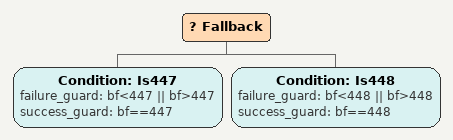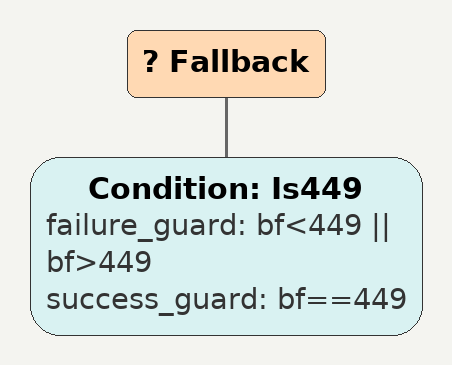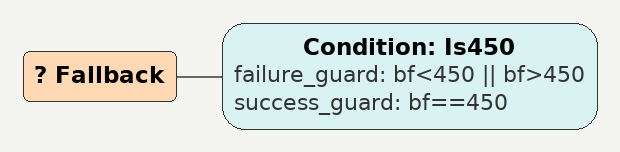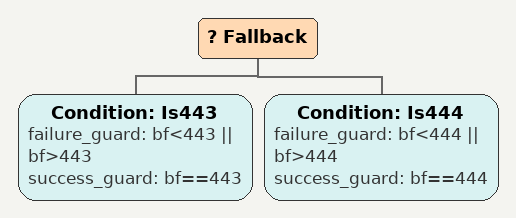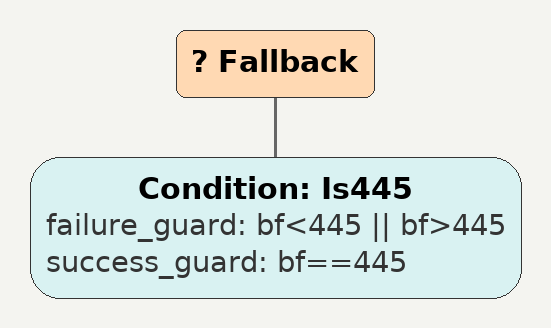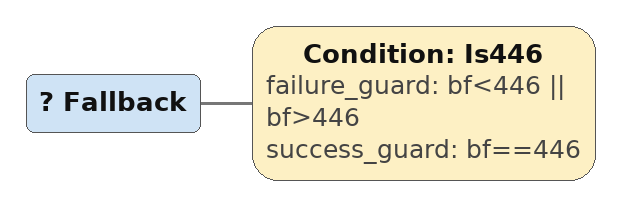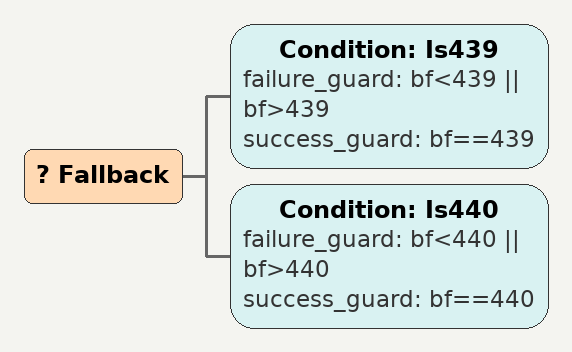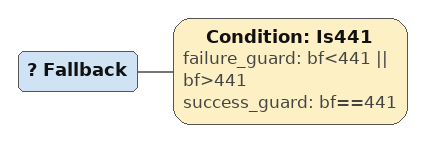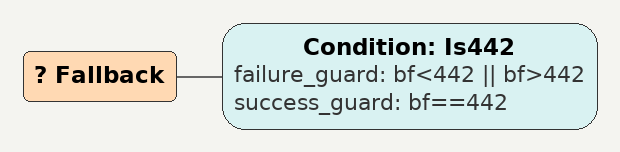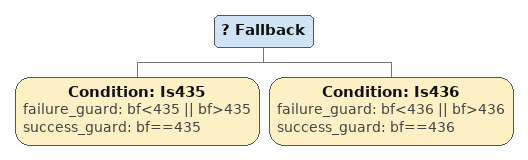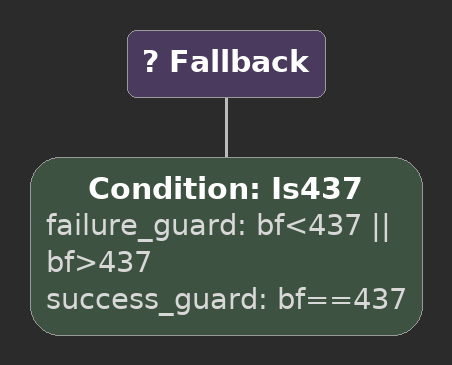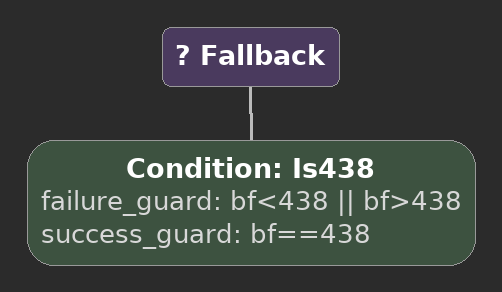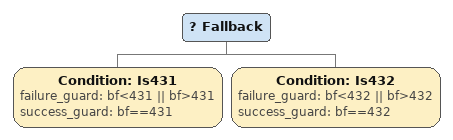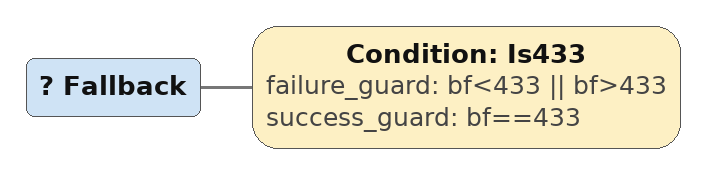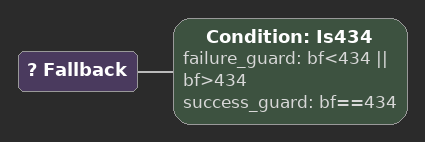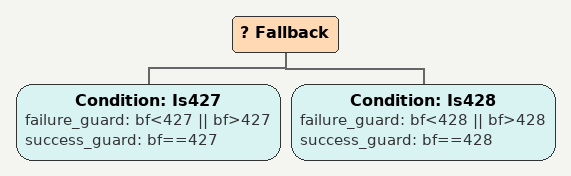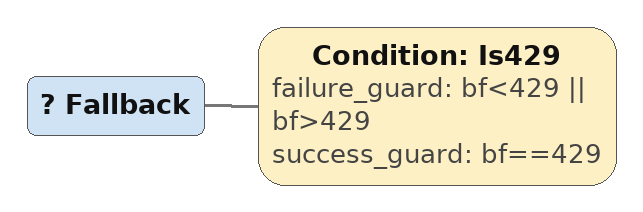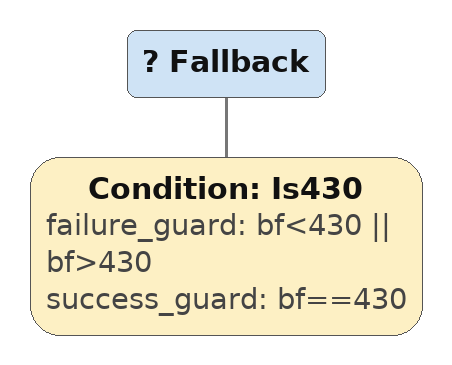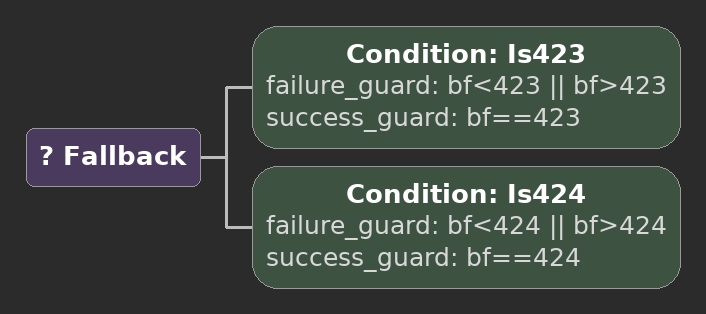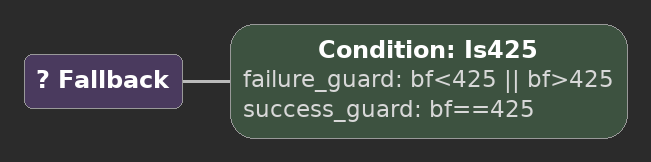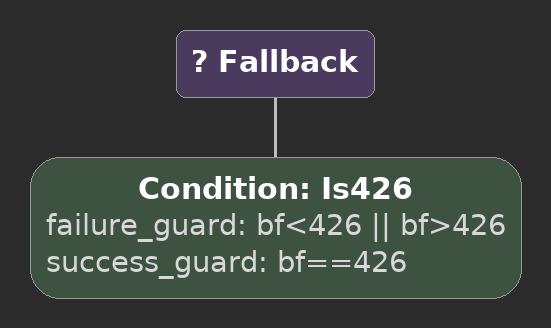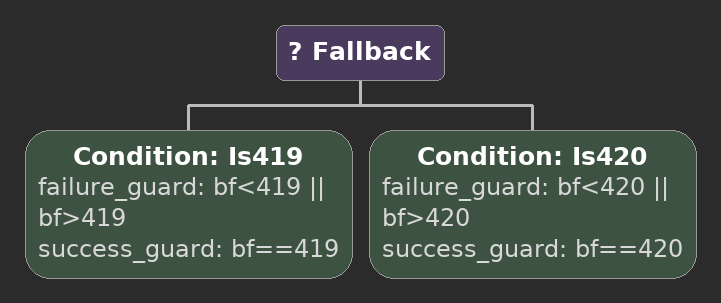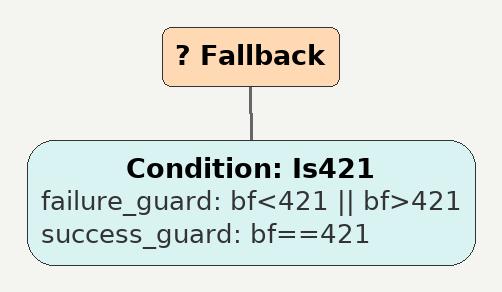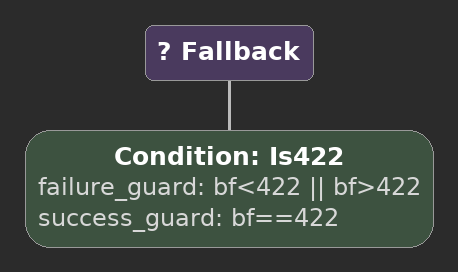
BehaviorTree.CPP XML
<Fallback>
    <Condition ID="Is447" failure_guard="bf&lt;447 || bf>447" success_guard="bf==447"/>
    <Condition ID="Is448" failure_guard="bf&lt;448 || bf>448" success_guard="bf==448"/>
        sequence446
        sequence
        children {
        } end_children
    } end_composite
</Fallback>

<Fallback>
    <Condition ID="Is449" failure_guard="bf&lt;449 || bf>449" success_guard="bf==449"/>
        sequence446
        sequence
        children {
        } end_children
    } end_composite
</Fallback>

<Fallback>
    <Condition ID="Is450" failure_guard="bf&lt;450 || bf>450" success_guard="bf==450"/>
        sequence446
        sequence
        children {
        } end_children
    } end_composite
</Fallback>

<Fallback>
    <Condition ID="Is443" failure_guard="bf&lt;443 || bf>443" success_guard="bf==443"/>
    <Condition ID="Is444" failure_guard="bf&lt;444 || bf>444" success_guard="bf==444"/>
        sequence442
        sequence
        children {
        } end_children
    } end_composite
</Fallback>

<Fallback>
    <Condition ID="Is445" failure_guard="bf&lt;445 || bf>445" success_guard="bf==445"/>
        sequence442
        sequence
        children {
        } end_children
    } end_composite
</Fallback>

<Fallback>
    <Condition ID="Is446" failure_guard="bf&lt;446 || bf>446" success_guard="bf==446"/>
        sequence442
        sequence
        children {
        } end_children
    } end_composite
</Fallback>

<Fallback>
    <Condition ID="Is439" failure_guard="bf&lt;439 || bf>439" success_guard="bf==439"/>
    <Condition ID="Is440" failure_guard="bf&lt;440 || bf>440" success_guard="bf==440"/>
        sequence438
        sequence
        children {
        } end_children
    } end_composite
</Fallback>

<Fallback>
    <Condition ID="Is441" failure_guard="bf&lt;441 || bf>441" success_guard="bf==441"/>
        sequence438
        sequence
        children {
        } end_children
    } end_composite
</Fallback>

<Fallback>
    <Condition ID="Is442" failure_guard="bf&lt;442 || bf>442" success_guard="bf==442"/>
        sequence438
        sequence
        children {
        } end_children
    } end_composite
</Fallback>

<Fallback>
    <Condition ID="Is435" failure_guard="bf&lt;435 || bf>435" success_guard="bf==435"/>
    <Condition ID="Is436" failure_guard="bf&lt;436 || bf>436" success_guard="bf==436"/>
        sequence434
        sequence
        children {
        } end_children
    } end_composite
</Fallback>

<Fallback>
    <Condition ID="Is437" failure_guard="bf&lt;437 || bf>437" success_guard="bf==437"/>
        sequence434
        sequence
        children {
        } end_children
    } end_composite
</Fallback>

<Fallback>
    <Condition ID="Is438" failure_guard="bf&lt;438 || bf>438" success_guard="bf==438"/>
        sequence434
        sequence
        children {
        } end_children
    } end_composite
</Fallback>

<Fallback>
    <Condition ID="Is431" failure_guard="bf&lt;431 || bf>431" success_guard="bf==431"/>
    <Condition ID="Is432" failure_guard="bf&lt;432 || bf>432" success_guard="bf==432"/>
        sequence430
        sequence
        children {
        } end_children
    } end_composite
</Fallback>

<Fallback>
    <Condition ID="Is433" failure_guard="bf&lt;433 || bf>433" success_guard="bf==433"/>
        sequence430
        sequence
        children {
        } end_children
    } end_composite
</Fallback>

<Fallback>
    <Condition ID="Is434" failure_guard="bf&lt;434 || bf>434" success_guard="bf==434"/>
        sequence430
        sequence
        children {
        } end_children
    } end_composite
</Fallback>

<Fallback>
    <Condition ID="Is427" failure_guard="bf&lt;427 || bf>427" success_guard="bf==427"/>
    <Condition ID="Is428" failure_guard="bf&lt;428 || bf>428" success_guard="bf==428"/>
        sequence426
        sequence
        children {
        } end_children
    } end_composite
</Fallback>

<Fallback>
    <Condition ID="Is429" failure_guard="bf&lt;429 || bf>429" success_guard="bf==429"/>
        sequence426
        sequence
        children {
        } end_children
    } end_composite
</Fallback>

<Fallback>
    <Condition ID="Is430" failure_guard="bf&lt;430 || bf>430" success_guard="bf==430"/>
        sequence426
        sequence
        children {
        } end_children
    } end_composite
</Fallback>

<Fallback>
    <Condition ID="Is423" failure_guard="bf&lt;423 || bf>423" success_guard="bf==423"/>
    <Condition ID="Is424" failure_guard="bf&lt;424 || bf>424" success_guard="bf==424"/>
        sequence422
        sequence
        children {
        } end_children
    } end_composite
</Fallback>

<Fallback>
    <Condition ID="Is425" failure_guard="bf&lt;425 || bf>425" success_guard="bf==425"/>
        sequence422
        sequence
        children {
        } end_children
    } end_composite
</Fallback>

<Fallback>
    <Condition ID="Is426" failure_guard="bf&lt;426 || bf>426" success_guard="bf==426"/>
        sequence422
        sequence
        children {
        } end_children
    } end_composite
</Fallback>

<Fallback>
    <Condition ID="Is419" failure_guard="bf&lt;419 || bf>419" success_guard="bf==419"/>
    <Condition ID="Is420" failure_guard="bf&lt;420 || bf>420" success_guard="bf==420"/>
        sequence418
        sequence
        children {
        } end_children
    } end_composite
</Fallback>

<Fallback>
    <Condition ID="Is421" failure_guard="bf&lt;421 || bf>421" success_guard="bf==421"/>
        sequence418
        sequence
        children {
        } end_children
    } end_composite
</Fallback>

<Fallback>
    <Condition ID="Is422" failure_guard="bf&lt;422 || bf>422" success_guard="bf==422"/>
        sequence418
        sequence
        children {
        } end_children
    } end_composite
</Fallback>
